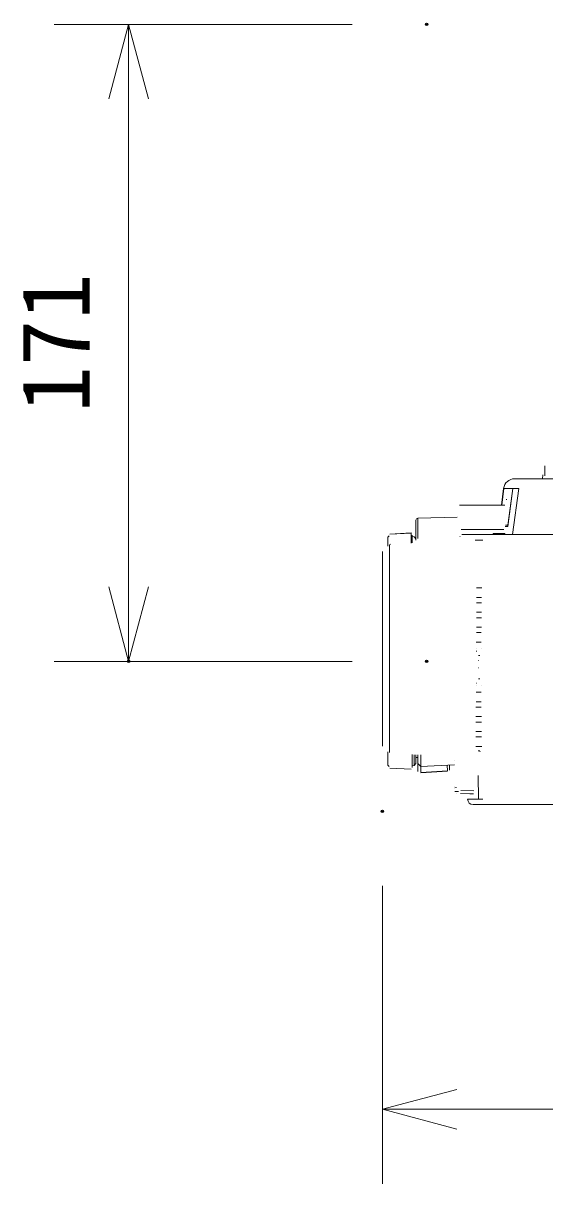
# Model space of a CAD drawing. Units: millimetres, scale not verified. Extents: x -1134 to 63, y -211 to 57.
# Drawn here: x 7.41 to 21.42, y 0.3 to 31.47 of the extents above; entities that cross this region are included whole.
import ezdxf
from ezdxf.enums import TextEntityAlignment as Align

# ---------------------------------------------------------------- set-up
doc = ezdxf.new("R2010")
doc.units = ezdxf.units.MM
doc.header["$LTSCALE"] = 0.125
doc.header["$PDMODE"] = 32
doc.header["$PDSIZE"] = 0.0625
for name, color, linetype, lineweight in [('0-0_0', 7, 'Continuous', 9), ('0-3_GAIKEI', 1, 'Continuous', 18), ('0-6_SUNPO', 7, 'Continuous', 9)]:
    doc.layers.add(name, color=color, linetype=linetype, lineweight=lineweight)
doc.layers.add('0-5_DEFPOINTS', color=7, linetype='Continuous')
doc.styles.add('ＭＳ ゴシック', font='')
doc.styles.get('ＭＳ ゴシック').set_extended_font_data('MS Gothic')

# ---------------------------------------------------------------- blocks, each defined once
blk = doc.blocks.new('_OPEN30')
at = {"layer": '0-0_0'}
blk.add_line((0, 0), (-1, 0), dxfattribs=at)
blk.add_lwpolyline([(-1, 0.26795), (0, 0), (-1, -0.26795)], dxfattribs=at)
blk = doc.blocks.new('D8')
at = {"layer": '0-5_DEFPOINTS'}
for p in [(15.7469, 12.3409), (43.4369, 12.3409), (43.4369, 4.3409)]:
    blk.add_point(p, dxfattribs=at)
at = {"layer": '0-6_SUNPO'}
for p, q in [((15.7469, 10.3409), (15.7469, 2.3409)), ((43.4369, 10.3409), (43.4369, 2.3409)), ((17.7469, 4.3409), (41.4369, 4.3409))]:
    blk.add_line(p, q, dxfattribs=at)
at = {"layer": '0-6_SUNPO', "xscale": 2, "yscale": 2, "rotation": 180}
blk.add_blockref('_OPEN30', (15.7469, 4.3409), dxfattribs=at)
at = {"layer": '0-6_SUNPO', "xscale": 2, "yscale": 2}
blk.add_blockref('_OPEN30', (43.4369, 4.3409), dxfattribs=at)
at = {"layer": '0-6_SUNPO', "style": 'ＭＳ ゴシック'}
blk.add_text('277', height=1.833, dxfattribs=at).set_placement((27.7169, 4.8409), align=Align.BOTTOM_LEFT)
blk = doc.blocks.new('D6')
at = {"layer": '0-5_DEFPOINTS'}
for p in [(16.9337, 33.4719), (8.9337, 16.3677), (16.9337, 16.3677)]:
    blk.add_point(p, dxfattribs=at)
at = {"layer": '0-6_SUNPO'}
for p, q in [((14.9337, 33.4719), (6.9337, 33.4719)), ((8.9337, 31.4719), (8.9337, 18.3677)), ((14.9337, 16.3677), (6.9337, 16.3677))]:
    blk.add_line(p, q, dxfattribs=at)
at = {"layer": '0-6_SUNPO', "xscale": 2, "yscale": 2}
for p, rotation in [((8.9337, 33.4719), 90), ((8.9337, 16.3677), 270)]:
    blk.add_blockref('_OPEN30', p, dxfattribs=dict(at, rotation=rotation))
at = {"layer": '0-6_SUNPO', "style": 'ＭＳ ゴシック'}
blk.add_text('171', height=1.833, rotation=90, dxfattribs=at).set_placement((8.4337, 23.0448), align=Align.BOTTOM_LEFT)

msp = doc.modelspace()

# ---------------------------------------------------------------- linework, layer by layer
at = {"layer": '0-3_GAIKEI'}
for p, q in [((21.3632, 19.3396), (21.3595, 19.2361)), ((21.3638, 19.3396), (21.3602, 19.2361)), ((21.3617, 19.3396), (21.3617, 19.3396)), ((21.3617, 19.3396), (21.3632, 19.3396)), ((21.418, 19.3161), (21.418, 19.5841)), ((20.6106, 19.2361), (20.6189, 19.2361)), ((20.6899, 19.2344), (20.6899, 19.2361)), ((20.8199, 19.2335), (20.859, 19.2361)), ((20.855, 19.2358), (20.855, 19.2361)), ((20.3133, 18.9757), (20.3215, 18.9757)), ((20.5574, 18.9757), (20.3221, 18.9757)), ((20.5614, 18.9757), (20.425, 17.9561)), ((20.5574, 18.9757), (20.426, 17.9901)), ((20.549, 17.7361), (20.7183, 18.9757)), ((20.5613, 18.9752), (20.5574, 18.9757)), ((20.5614, 18.9757), (20.7183, 18.9757)), ((20.5614, 18.9757), (20.5614, 18.9757)), ((20.3966, 18.6761), (20.383, 18.6761)), ((18.0067, 17.6329), (18.0067, 18.1759)), ((17.8285, 17.7795), (17.254, 17.7494)), ((17.8285, 17.7765), (17.254, 17.7458)), ((17.8285, 17.7739), (17.254, 17.7444)), ((17.8285, 17.5045), (17.8285, 17.7795)), ((19.1752, 17.8691), (20.3222, 17.8691)), ((20.0279, 17.7661), (20.0279, 17.7361)), ((20.0279, 17.7661), (20.343, 17.7661)), ((20.0367, 17.7661), (20.0367, 17.7361)), ((20.1643, 17.7661), (20.1643, 17.7361)), ((20.2067, 17.7661), (20.2067, 17.7361)), ((20.3343, 17.7661), (20.3343, 17.7361)), ((20.343, 17.7661), (20.343, 17.7361)), ((20.4251, 17.9561), (20.3588, 17.9561)), ((20.3633, 17.9901), (20.426, 17.9901)), ((20.4295, 17.9896), (20.426, 17.9901)), ((17.2085, 17.667), (17.2385, 17.6986)), ((17.2085, 17.667), (17.2085, 17.4245)), ((17.2385, 17.6972), (17.2385, 17.6972)), ((17.8585, 17.5125), (17.8585, 17.7238)), ((17.9086, 17.6785), (17.8585, 17.6811)), ((17.9585, 17.6258), (17.9086, 17.6785)), ((19.143, 17.6873), (19.1382, 17.6873)), ((24.0072, 17.7361), (19.1882, 17.7361)), ((19.553, 17.5896), (19.7506, 17.5896)), ((17.251, 11.8829), (17.251, 17.4455)), ((19.5819, 16.304), (19.7263, 16.304)), ((19.7263, 16.304), (19.7264, 16.304)), ((19.7228, 16.049), (19.5804, 16.049)), ((19.5821, 15.9039), (19.721, 15.9039)), ((19.721, 15.9039), (19.7211, 15.9039)), ((19.7229, 16.049), (19.7228, 16.049)), ((19.7182, 15.6489), (19.5807, 15.6489)), ((19.7182, 15.6489), (19.7182, 15.6489)), ((19.5817, 15.5038), (19.7167, 15.5038)), ((19.7167, 15.5038), (19.7168, 15.5038)), ((19.7146, 15.2488), (19.5806, 15.2488)), ((19.581, 15.1038), (19.7136, 15.1038)), ((19.7147, 15.2488), (19.7146, 15.2488)), ((19.5776, 14.6676), (19.5782, 14.6657)), ((19.7122, 14.8487), (19.58, 14.8487)), ((19.7113, 14.6654), (19.7114, 14.6657)), ((19.7114, 14.6657), (19.7122, 14.6676)), ((19.7114, 14.6657), (19.7131, 14.6657)), ((19.5748, 14.6076), (19.5895, 14.6076)), ((19.6328, 14.3551), (19.635, 14.3551)), ((19.634, 14.3539), (19.636, 14.3518)), ((19.635, 14.3551), (19.6351, 14.355)), ((19.671, 14.4914), (19.6409, 14.4914)), ((19.6348, 14.1551), (19.6326, 14.1551)), ((19.6338, 14.1563), (19.6358, 14.1583)), ((19.635, 14.1552), (19.6348, 14.1551)), ((19.5744, 13.7446), (19.5891, 13.7446)), ((19.6707, 13.8608), (19.6407, 13.8608)), ((19.5741, 13.5035), (19.7115, 13.5035)), ((19.5778, 13.6864), (19.5771, 13.6846)), ((19.7109, 13.6864), (19.7109, 13.6868)), ((19.7109, 13.6864), (19.7126, 13.6864)), ((19.7118, 13.6846), (19.7109, 13.6864)), ((19.5713, 13.1034), (19.7137, 13.1034)), ((19.7128, 13.2484), (19.5738, 13.2484)), ((19.7156, 12.8484), (19.5712, 12.8484)), ((19.5679, 12.7033), (19.7169, 12.7033)), ((19.5639, 12.3032), (19.7212, 12.3032)), ((19.7196, 12.4483), (19.5679, 12.4483)), ((19.7212, 12.3032), (19.7212, 12.3032)), ((17.2085, 11.903), (17.2085, 11.5452)), ((19.7245, 12.0482), (19.564, 12.0482)), ((19.6764, 11.9261), (19.6277, 11.9261)), ((19.6743, 11.9165), (19.6791, 11.9166)), ((19.6792, 11.9161), (19.6743, 11.9161)), ((19.7245, 12.0482), (19.7245, 12.0482)), ((17.2085, 11.5452), (17.2385, 11.5135)), ((17.8585, 11.4832), (17.8585, 11.828)), ((17.9086, 11.5337), (17.8585, 11.5311)), ((17.9086, 11.8258), (17.9086, 11.5337)), ((17.9585, 11.5863), (17.9086, 11.5337)), ((17.9585, 11.5863), (17.9585, 11.8237)), ((18.0085, 11.753), (17.9585, 11.7526)), ((18.0085, 11.8216), (18.0085, 11.5861)), ((18.0085, 11.5861), (18.0885, 11.5061)), ((18.0089, 11.3742), (18.0087, 11.5861)), ((18.0885, 11.3524), (18.0885, 11.8181)), ((18.9927, 11.5535), (18.0885, 11.5061)), ((18.7972, 11.5432), (18.8093, 11.3933)), ((17.2385, 11.515), (17.2385, 11.515)), ((17.8285, 11.4357), (17.254, 11.4663)), ((17.8585, 11.4812), (17.8585, 11.4832)), ((18.0085, 11.379), (18.0085, 11.3803)), ((18.0085, 11.3777), (18.0085, 11.3778)), ((18.0089, 11.3742), (18.0085, 11.3777)), ((18.8068, 11.3932), (18.0929, 11.3526)), ((18.0934, 11.3423), (18.8072, 11.3829)), ((18.8068, 11.3932), (18.8093, 11.3933)), ((19.6412, 10.6332), (19.6288, 11.2661)), ((19.162, 10.8674), (19.5157, 10.858)), ((19.6412, 10.6326), (19.3445, 10.6326)), ((19.4058, 10.7756), (19.5072, 10.7756)), ((19.7026, 10.6332), (19.6412, 10.6332)), ((19.7506, 10.6326), (19.7082, 10.6326))]:
    msp.add_line(p, q, dxfattribs=at)
at = {"layer": '0-3_GAIKEI', "color": 7}
for p, q in [((43.9173, 19.2361), (20.6195, 19.2361)), ((20.3133, 18.9757), (20.2533, 18.5261)), ((20.2621, 18.5261), (20.3221, 18.9757)), ((20.3423, 18.5261), (19.1267, 18.5261)), ((17.958, 17.5904), (17.958, 18.1259)), ((19.0691, 18.2038), (18.0067, 18.1759)), ((17.058, 17.2845), (17.058, 17.2845)), ((17.058, 12.0516), (17.058, 17.2845)), ((18.8585, 11.5464), (18.8585, 11.4132)), ((19.0069, 11.6803), (19.0069, 11.6804)), ((19.0069, 11.6754), (19.0069, 11.6803)), ((18.9971, 10.9095), (18.9972, 10.9078)), ((19.0467, 10.949), (19.0043, 10.9501)), ((19.0044, 10.8337), (19.1056, 10.8337)), ((19.0531, 10.7848), (19.0531, 10.7848)), ((19.5072, 10.7756), (19.1543, 10.7848)), ((44.598, 10.4861), (19.4945, 10.4861))]:
    msp.add_line(p, q, dxfattribs=at)
at = {"layer": '0-3_GAIKEI'}
msp.add_lwpolyline([(20.3633, 17.9901), (20.3631, 17.9885), (20.3631, 17.9883)], dxfattribs=at)
at = {"layer": '0-3_GAIKEI', "color": 7}
for centre, radius, start, end in [((20.6106, 18.9361), 0.3, 90, 172.40536), ((18.008, 18.126), 0.05, 91.5, 180), ((19.4945, 10.6361), 0.15, 181.32879, 270)]:
    msp.add_arc(centre, radius, start, end, dxfattribs=at)
at = {"layer": '0-3_GAIKEI'}
msp.add_arc((17.281, 17.4455), 0.03, 92.40977, 180, dxfattribs=at)

# ---------------------------------------------------------------- block references
at = {"layer": '0-6_SUNPO'}
for name in ['D6', 'D8']:
    msp.add_blockref(name, (1.3113, -2.0361), dxfattribs=at)

doc.saveas('drawing.dxf')
